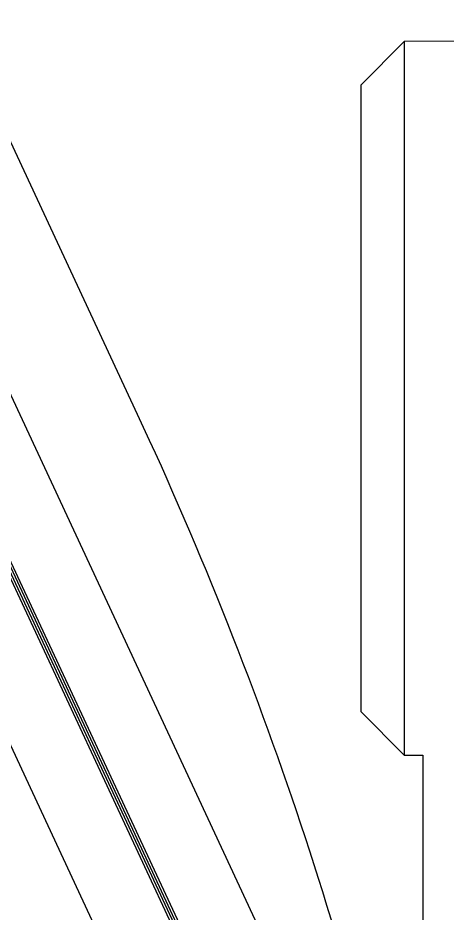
# Model space of a CAD drawing. Header units: millimetres. Extents: x 6110 to 6704, y -2661 to -1821.
# Drawn here: x 6579.75 to 6584.2, y -2176.35 to -2167.08 of the extents above; entities that cross this region are included whole.
import ezdxf

# ---------------------------------------------------------------- set-up
doc = ezdxf.new("R2010")
doc.units = ezdxf.units.MM
doc.header["$LTSCALE"] = 0.1
doc.linetypes.add('HIDDEN2', pattern=[4.7625, 3.175, -1.5875])
doc.layers.add('1', color=4, linetype='HIDDEN2', lineweight=13)
doc.layers.add('DIM', color=3, linetype='Continuous', lineweight=9)

msp = doc.modelspace()

# ---------------------------------------------------------------- hatches: boundary and pattern name
at = {"layer": 'DIM'}
h = msp.add_hatch(dxfattribs=at)
h.set_pattern_fill('ANSI31', color=2)
edge = h.paths.add_edge_path()
edge.add_line((6619.6172, -2595.9805), (6619.6172, -1962.2056))
edge.add_line((6634.6172, -1966.1101), (6619.6172, -1966.1101))
edge.add_line((6634.6172, -2610.9805), (6634.6172, -1966.1101))
edge.add_line((6634.6172, -2610.9805), (6184.4567, -2610.9805))
edge.add_line((6619.6172, -2595.9805), (6184.4567, -2595.9805))
edge.add_line((6184.4567, -2610.9805), (6184.4567, -2595.9805))

# ---------------------------------------------------------------- linework, layer by layer
at = {"layer": '1', "color": 7, "linetype": 'Continuous', "lineweight": -3}
for p, q in [((6583.2394, -2180.3526), (6571.9006, -2156.0366)), ((6571.8322, -2156.0685), (6582.9228, -2179.8524)), ((6571.8551, -2156.0578), (6582.61, -2179.1219)), ((6571.8778, -2156.0473), (6582.6344, -2179.115)), ((6572.8044, -2156.2493), (6583.9407, -2180.131)), ((6571.4142, -2156.8976), (6582.345, -2180.3388)), ((6580.9936, -2171.1892), (6577.7599, -2164.2546)), ((6583.7547, -2167.3269), (6583.3047, -2167.7785)), ((6599.3672, -2167.2724), (6583.7547, -2167.3269)), ((6583.7547, -2167.3269), (6583.7547, -2174.7171)), ((6583.3047, -2167.7785), (6583.3047, -2171.022)), ((6583.3047, -2171.022), (6583.3047, -2174.2655)), ((6583.3047, -2174.2655), (6583.7547, -2174.7171)), ((6583.7547, -2174.7171), (6583.9485, -2174.7177)), ((6583.9485, -2174.7181), (6583.9485, -2180.1765))]:
    msp.add_line(p, q, dxfattribs=at)
msp.add_arc((6544.7413, -2188.0939), 40, 11.48274, 25, dxfattribs=at)

doc.saveas('drawing.dxf')
